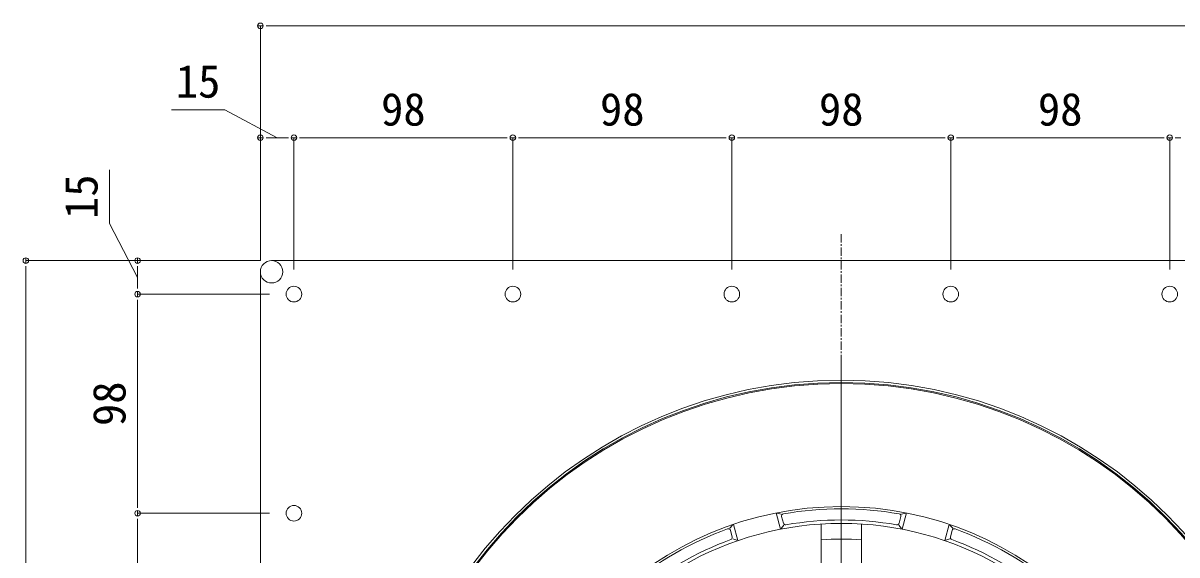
# Model space of a CAD drawing. Units: millimetres, scale not verified. Extents: x -1380 to 1380, y -955 to 955.
# Drawn here: x -816 to -300, y 353 to 591 of the extents above; entities that cross this region are included whole.
import ezdxf
from ezdxf.enums import TextEntityAlignment as Align

# ---------------------------------------------------------------- set-up
doc = ezdxf.new("R2010")
doc.units = ezdxf.units.MM
doc.header["$LTSCALE"] = 3
doc.linetypes.add('USER1', pattern=[2, 1.25, -0.25, 0.25, -0.25])
for name, color, linetype, lineweight in [('0-0_0', 7, 'Continuous', 15), ('0-2_L-2', 7, 'Continuous', 18), ('0-3_L-1', 7, 'Continuous', 18), ('0-4_L-5', 2, 'USER1', 18), ('0-8_SUNPO', 7, 'Continuous', 18), ('0-C_L-1b', 150, 'Continuous', 18)]:
    doc.layers.add(name, color=color, linetype=linetype, lineweight=lineweight)
doc.styles.add('ＭＳ ゴシック', font='')
doc.styles.get('ＭＳ ゴシック').set_extended_font_data('MS Gothic')

# ---------------------------------------------------------------- blocks, each defined once
blk = doc.blocks.new('_DOT')
at = {"layer": '0-0_0'}
for p, q in [((-0.5, 0), (-1, 0)), ((0.25, 0), (-0.25, 0))]:
    blk.add_line(p, q, dxfattribs=at)
blk.add_circle((0, 0), 0.25, dxfattribs=at)

msp = doc.modelspace()

# ---------------------------------------------------------------- linework, layer by layer
at = {"layer": '0-2_L-2'}
for radius in [205.5, 205]:
    msp.add_circle((-450.024, 224.897), radius, dxfattribs=at)
at = {"layer": '0-3_L-1'}
msp.add_line((-195.024, 484.897), (-705.024, 484.897), dxfattribs=at)
msp.add_lwpolyline([(-710.024, 479.897), (-710.024, -30.103), (-705.024, -35.103)], dxfattribs=at)
for centre, radius in [((-705.024, 479.897), 5), ((-695.024, 469.897), 3.5), ((-597.024, 469.897), 3.5), ((-499.024, 469.897), 3.5), ((-401.024, 469.897), 3.5), ((-303.024, 469.897), 3.5), ((-450.024, 224.897), 206.5), ((-695.024, 371.897), 3.5)]:
    msp.add_circle(centre, radius, dxfattribs=at)
at = {"layer": '0-4_L-5'}
for p, q in [((-450.024, 496.722), (-450.024, -46.928)), ((-450.024, 9.897), (-450.024, 439.897))]:
    msp.add_line(p, q, dxfattribs=at)
at = {"layer": '0-8_SUNPO'}
for p, q in [((-710.024, 484.897), (-710.024, 589.878)), ((-705.024, 589.878), (-195.024, 589.878)), ((-710.024, 484.897), (-710.024, 539.878)), ((-705.024, 539.878), (-700.024, 539.878)), ((-695.024, 480.897), (-695.024, 539.878)), ((-695.024, 480.897), (-695.024, 539.878)), ((-690.024, 539.878), (-602.024, 539.878)), ((-597.024, 480.897), (-597.024, 539.878)), ((-597.024, 480.897), (-597.024, 539.878)), ((-592.024, 539.878), (-504.024, 539.878)), ((-499.024, 480.897), (-499.024, 539.878)), ((-499.024, 480.897), (-499.024, 539.878)), ((-494.024, 539.878), (-406.024, 539.878)), ((-401.024, 480.897), (-401.024, 539.878)), ((-401.024, 480.897), (-401.024, 539.878)), ((-396.024, 539.878), (-308.024, 539.878)), ((-303.024, 480.897), (-303.024, 539.878)), ((-303.024, 480.897), (-303.024, 539.878)), ((-710.024, 484.897), (-815.006, 484.897)), ((-710.024, 484.897), (-765.006, 484.897)), ((-815.006, -30.103), (-815.006, 479.897)), ((-765.006, 474.897), (-765.006, 479.897)), ((-706.024, 469.897), (-765.006, 469.897)), ((-706.024, 469.897), (-765.006, 469.897)), ((-765.006, 376.897), (-765.006, 464.897)), ((-706.024, 371.897), (-765.006, 371.897)), ((-706.024, 371.897), (-765.006, 371.897)), ((-765.006, 278.897), (-765.006, 366.897))]:
    msp.add_line(p, q, dxfattribs=at)
for points in [[(-702.524, 539.878), (-725.937, 552.378), (-749.866, 552.378)], [(-765.006, 477.397), (-777.506, 501.522), (-777.506, 525.451)]]:
    msp.add_lwpolyline(points, dxfattribs=at)
at = {"layer": '0-C_L-1b'}
for p, q in [((-477.283, 364.765), (-479.229, 372.026)), ((-477.002, 371.443), (-478.745, 371.9)), ((-423.047, 371.443), (-421.304, 371.9)), ((-422.765, 364.765), (-420.82, 372.026)), ((-496.352, 359.656), (-498.297, 366.917)), ((-475.941, 367.483), (-476.72, 370.392)), ((-459.024, 338.541), (-459.024, 367.111)), ((-441.024, 338.541), (-441.024, 367.111)), ((-424.108, 367.483), (-423.328, 370.392)), ((-403.697, 359.656), (-401.751, 366.917)), ((-499.934, 365.298), (-498.653, 366.565)), ((-498.873, 361.338), (-499.653, 364.247)), ((-475.703, 366.597), (-476.957, 365.144)), ((-424.345, 366.597), (-423.092, 365.144)), ((-400.115, 365.298), (-401.396, 366.565)), ((-401.176, 361.338), (-400.396, 364.247)), ((-498.636, 360.452), (-496.824, 359.821)), ((-401.413, 360.452), (-403.225, 359.821))]:
    msp.add_line(p, q, dxfattribs=at)
msp.add_circle((-450.024, 224.897), 150, dxfattribs=at)
for centre, radius, start, end in [((-450.024, 224.397), 149.5, 80.02222, 99.97778), ((-450.024, 224.897), 142.5, 90, 150), ((-475.754, 370.651), 1, 99.97778, 195), ((-474.975, 367.742), 1, 195, 279.87395), ((-450.024, 224.397), 144.5, 80.12605, 99.87395), ((-450.024, 224.897), 142.5, 30, 90), ((-425.074, 367.742), 1, 260.12605, 345), ((-424.294, 370.651), 1, 345, 80.02222), ((-449.774, 224.464), 149.5, 110.02222, 129.97778), ((-500.618, 363.989), 1, 15, 110.02222), ((-399.43, 363.989), 1, 69.97778, 165), ((-450.274, 224.464), 149.5, 50.02222, 69.97778), ((-449.774, 224.464), 144.5, 110.12605, 129.87395), ((-499.839, 361.079), 1, 290.12605, 15), ((-450.024, 224.897), 135.486, 86.19119, 93.80881), ((-400.21, 361.079), 1, 165, 249.87395), ((-450.274, 224.464), 144.5, 50.12605, 69.87395)]:
    msp.add_arc(centre, radius, start, end, dxfattribs=at)

# ---------------------------------------------------------------- block references
at = {"layer": '0-8_SUNPO', "xscale": 5, "yscale": 5}
for p, rotation in [((-710.024, 589.878), 180), ((-710.024, 539.878), 180), ((-695.024, 539.878), 180), ((-597.024, 539.878), 180), ((-499.024, 539.878), 180), ((-401.024, 539.878), 180), ((-303.024, 539.878), 180), ((-815.006, 484.897), 90), ((-765.006, 484.897), 90), ((-765.006, 469.897), 270), ((-765.006, 469.897), 90), ((-765.006, 371.897), 270), ((-765.006, 371.897), 90)]:
    msp.add_blockref('_DOT', p, dxfattribs=dict(at, rotation=rotation))
for p in [(-695.024, 539.878), (-597.024, 539.878), (-499.024, 539.878), (-401.024, 539.878), (-303.024, 539.878)]:
    msp.add_blockref('_DOT', p, dxfattribs=at)

# ---------------------------------------------------------------- texts
at = {"layer": '0-8_SUNPO', "style": 'ＭＳ ゴシック'}
for s, p in [('15', (-747.901, 553.378)), ('98', (-656.024, 540.878)), ('98', (-558.024, 540.878)), ('98', (-460.024, 540.878)), ('98', (-362.024, 540.878))]:
    msp.add_text(s, height=14.66, dxfattribs=at).set_placement(p, align=Align.BOTTOM_LEFT)
for s, p in [('15', (-778.506, 503.487)), ('98', (-766.006, 410.897))]:
    msp.add_text(s, height=14.66, rotation=90, dxfattribs=at).set_placement(p, align=Align.BOTTOM_LEFT)

doc.saveas('drawing.dxf')
